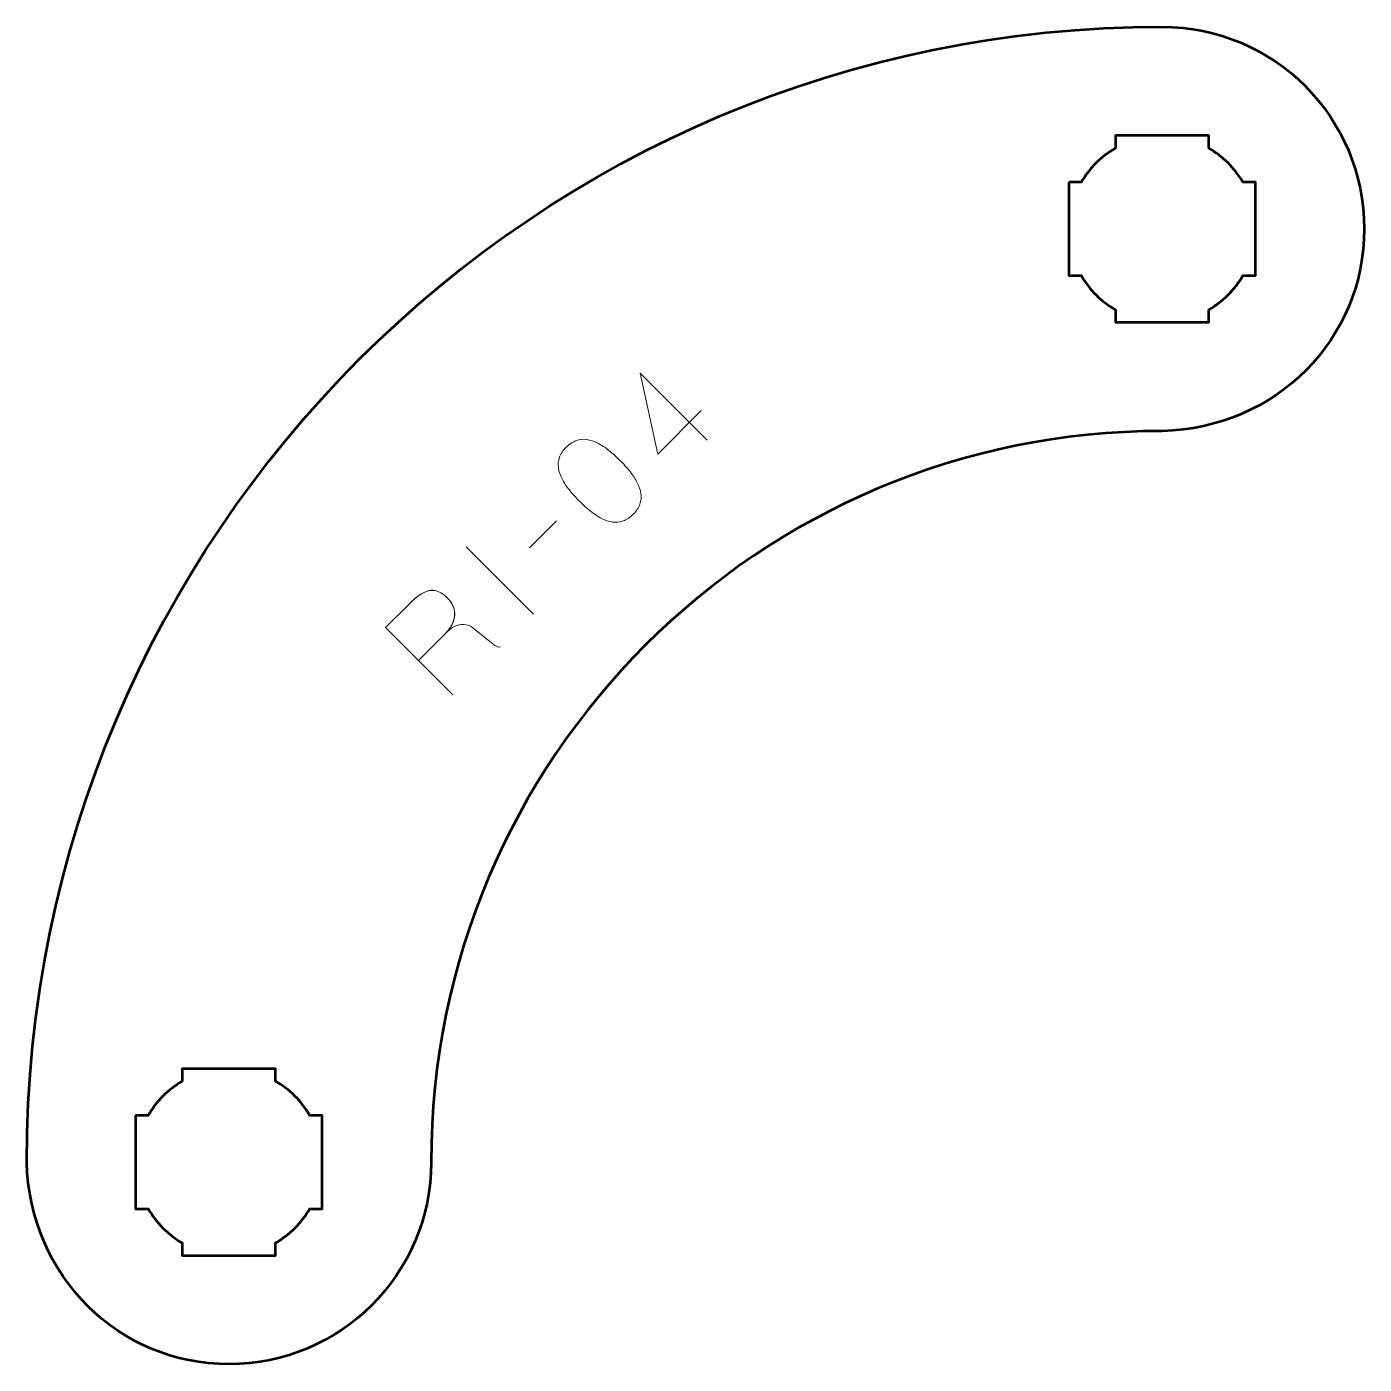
# Model space of a CAD drawing. Header units: centimetres. Extents: x -14.15 to -9.85, y -15.5 to -11.2.
import ezdxf

# ---------------------------------------------------------------- set-up
doc = ezdxf.new("R2010")
doc.units = ezdxf.units.CM
doc.header["$MEASUREMENT"] = 0
doc.layers.add('Layer 1', color=7, linetype='Continuous')

msp = doc.modelspace()

# ---------------------------------------------------------------- linework, layer by layer
at = {"layer": 'Layer 1', "color": 250, "lineweight": 53}
for points, knots in [([(-14.14988, -14.8499), (-14.14067, -15.21806), (-13.85318, -15.49991), (-13.5, -15.49991), (-13.5, -15.49991), (-13.14108, -15.49991), (-12.85, -15.20883), (-12.85, -14.85), (-12.85, -14.85), (-12.85, -13.55235), (-11.79765, -12.5), (-10.5001, -12.4999), (-10.5001, -12.4999), (-10.13194, -12.49069), (-9.85009, -12.2032), (-9.85009, -11.85002), (-9.85009, -11.85002), (-9.85009, -11.4911), (-10.14117, -11.20002), (-10.5, -11.20001), (-10.5, -11.20001), (-12.51549, -11.2), (-14.15, -12.83451), (-14.14988, -14.8499)], [0, 0, 0, 0, 0.1666667, 0.1666667, 0.1666667, 0.1666667, 0.3333333, 0.3333333, 0.3333333, 0.3333333, 0.5, 0.5, 0.5, 0.5, 0.6666667, 0.6666667, 0.6666667, 0.6666667, 0.8333333, 0.8333333, 0.8333333, 0.8333333, 1, 1, 1, 1]), ([(-10.80003, -11.69996), (-10.80003, -11.69996), (-10.75983, -11.69996), (-10.75983, -11.69996), (-10.75983, -11.69996), (-10.7335, -11.65444), (-10.69554, -11.61651), (-10.65003, -11.59018), (-10.65003, -11.59018), (-10.65003, -11.59018), (-10.65003, -11.54996), (-10.65003, -11.54996), (-10.65003, -11.54996), (-10.65003, -11.54996), (-10.35003, -11.54996), (-10.35003, -11.54996), (-10.35003, -11.54996), (-10.35003, -11.54996), (-10.35003, -11.59015), (-10.35003, -11.59015), (-10.35003, -11.59015), (-10.3045, -11.61648), (-10.26651, -11.65443), (-10.24015, -11.69996), (-10.24015, -11.69996), (-10.24015, -11.69996), (-10.20003, -11.69996), (-10.20003, -11.69996), (-10.20003, -11.69996), (-10.20003, -11.69996), (-10.20003, -11.84538), (-10.20003, -11.84538), (-10.20003, -11.84538), (-10.20003, -11.84538), (-10.19997, -11.85003), (-10.19997, -11.85003), (-10.19997, -11.85003), (-10.19997, -11.85003), (-10.20003, -11.85467), (-10.20003, -11.85467), (-10.20003, -11.85467), (-10.20003, -11.85467), (-10.20003, -11.99996), (-10.20003, -11.99996), (-10.20003, -11.99996), (-10.20003, -11.99996), (-10.2401, -11.99996), (-10.2401, -11.99996), (-10.2401, -11.99996), (-10.26645, -12.04553), (-10.30445, -12.08354), (-10.35003, -12.1099), (-10.35003, -12.1099), (-10.35003, -12.1099), (-10.35003, -12.14996), (-10.35003, -12.14996), (-10.35003, -12.14996), (-10.35003, -12.14996), (-10.49331, -12.14996), (-10.49331, -12.14996), (-10.49331, -12.14996), (-10.49331, -12.14996), (-10.49998, -12.15004), (-10.49998, -12.15004), (-10.49998, -12.15004), (-10.49998, -12.15004), (-10.50666, -12.14996), (-10.50666, -12.14996), (-10.50666, -12.14996), (-10.50666, -12.14996), (-10.65003, -12.14996), (-10.65003, -12.14996), (-10.65003, -12.14996), (-10.65003, -12.14996), (-10.65003, -12.10986), (-10.65003, -12.10986), (-10.65003, -12.10986), (-10.69557, -12.0835), (-10.73355, -12.04551), (-10.75988, -11.99996), (-10.75988, -11.99996), (-10.75988, -11.99996), (-10.80003, -11.99996), (-10.80003, -11.99996), (-10.80003, -11.99996), (-10.80003, -11.99996), (-10.80003, -11.69996), (-10.80003, -11.69996)], [0, 0, 0, 0, 0.0454545, 0.0454545, 0.0454545, 0.0454545, 0.0909091, 0.0909091, 0.0909091, 0.0909091, 0.1363636, 0.1363636, 0.1363636, 0.1363636, 0.1818182, 0.1818182, 0.1818182, 0.1818182, 0.2272727, 0.2272727, 0.2272727, 0.2272727, 0.2727273, 0.2727273, 0.2727273, 0.2727273, 0.3181818, 0.3181818, 0.3181818, 0.3181818, 0.3636364, 0.3636364, 0.3636364, 0.3636364, 0.4090909, 0.4090909, 0.4090909, 0.4090909, 0.4545455, 0.4545455, 0.4545455, 0.4545455, 0.5, 0.5, 0.5, 0.5, 0.5454545, 0.5454545, 0.5454545, 0.5454545, 0.5909091, 0.5909091, 0.5909091, 0.5909091, 0.6363636, 0.6363636, 0.6363636, 0.6363636, 0.6818182, 0.6818182, 0.6818182, 0.6818182, 0.7272727, 0.7272727, 0.7272727, 0.7272727, 0.7727273, 0.7727273, 0.7727273, 0.7727273, 0.8181818, 0.8181818, 0.8181818, 0.8181818, 0.8636364, 0.8636364, 0.8636364, 0.8636364, 0.9090909, 0.9090909, 0.9090909, 0.9090909, 0.9545455, 0.9545455, 0.9545455, 0.9545455, 1, 1, 1, 1]), ([(-13.80003, -14.69996), (-13.80003, -14.69996), (-13.75983, -14.69996), (-13.75983, -14.69996), (-13.75983, -14.69996), (-13.7335, -14.65444), (-13.69554, -14.61651), (-13.65003, -14.59018), (-13.65003, -14.59018), (-13.65003, -14.59018), (-13.65003, -14.54996), (-13.65003, -14.54996), (-13.65003, -14.54996), (-13.65003, -14.54996), (-13.35003, -14.54996), (-13.35003, -14.54996), (-13.35003, -14.54996), (-13.35003, -14.54996), (-13.35003, -14.59015), (-13.35003, -14.59015), (-13.35003, -14.59015), (-13.3045, -14.61648), (-13.26651, -14.65443), (-13.24015, -14.69996), (-13.24015, -14.69996), (-13.24015, -14.69996), (-13.20003, -14.69996), (-13.20003, -14.69996), (-13.20003, -14.69996), (-13.20003, -14.69996), (-13.20003, -14.84538), (-13.20003, -14.84538), (-13.20003, -14.84538), (-13.20003, -14.84538), (-13.19997, -14.85003), (-13.19997, -14.85003), (-13.19997, -14.85003), (-13.19997, -14.85003), (-13.20003, -14.85467), (-13.20003, -14.85467), (-13.20003, -14.85467), (-13.20003, -14.85467), (-13.20003, -14.99996), (-13.20003, -14.99996), (-13.20003, -14.99996), (-13.20003, -14.99996), (-13.2401, -14.99996), (-13.2401, -14.99996), (-13.2401, -14.99996), (-13.26645, -15.04553), (-13.30445, -15.08354), (-13.35003, -15.1099), (-13.35003, -15.1099), (-13.35003, -15.1099), (-13.35003, -15.14996), (-13.35003, -15.14996), (-13.35003, -15.14996), (-13.35003, -15.14996), (-13.49331, -15.14996), (-13.49331, -15.14996), (-13.49331, -15.14996), (-13.49331, -15.14996), (-13.49998, -15.15004), (-13.49998, -15.15004), (-13.49998, -15.15004), (-13.49998, -15.15004), (-13.50666, -15.14996), (-13.50666, -15.14996), (-13.50666, -15.14996), (-13.50666, -15.14996), (-13.65003, -15.14996), (-13.65003, -15.14996), (-13.65003, -15.14996), (-13.65003, -15.14996), (-13.65003, -15.10986), (-13.65003, -15.10986), (-13.65003, -15.10986), (-13.69557, -15.0835), (-13.73355, -15.04551), (-13.75988, -14.99996), (-13.75988, -14.99996), (-13.75988, -14.99996), (-13.80003, -14.99996), (-13.80003, -14.99996), (-13.80003, -14.99996), (-13.80003, -14.99996), (-13.80003, -14.69996), (-13.80003, -14.69996)], [0, 0, 0, 0, 0.0454545, 0.0454545, 0.0454545, 0.0454545, 0.0909091, 0.0909091, 0.0909091, 0.0909091, 0.1363636, 0.1363636, 0.1363636, 0.1363636, 0.1818182, 0.1818182, 0.1818182, 0.1818182, 0.2272727, 0.2272727, 0.2272727, 0.2272727, 0.2727273, 0.2727273, 0.2727273, 0.2727273, 0.3181818, 0.3181818, 0.3181818, 0.3181818, 0.3636364, 0.3636364, 0.3636364, 0.3636364, 0.4090909, 0.4090909, 0.4090909, 0.4090909, 0.4545455, 0.4545455, 0.4545455, 0.4545455, 0.5, 0.5, 0.5, 0.5, 0.5454545, 0.5454545, 0.5454545, 0.5454545, 0.5909091, 0.5909091, 0.5909091, 0.5909091, 0.6363636, 0.6363636, 0.6363636, 0.6363636, 0.6818182, 0.6818182, 0.6818182, 0.6818182, 0.7272727, 0.7272727, 0.7272727, 0.7272727, 0.7727273, 0.7727273, 0.7727273, 0.7727273, 0.8181818, 0.8181818, 0.8181818, 0.8181818, 0.8636364, 0.8636364, 0.8636364, 0.8636364, 0.9090909, 0.9090909, 0.9090909, 0.9090909, 0.9545455, 0.9545455, 0.9545455, 0.9545455, 1, 1, 1, 1])]:
    msp.add_open_spline(points, degree=3, knots=knots, dxfattribs=at)
at = {"layer": 'Layer 1', "color": 30, "lineweight": 9}
for points, knots in [([(-11.9624, -12.52941), (-11.9624, -12.52941), (-12.17823, -12.31358), (-12.17823, -12.31358), (-12.17823, -12.31358), (-12.17823, -12.31358), (-12.12164, -12.57372), (-12.12164, -12.57372), (-12.12164, -12.57372), (-12.12164, -12.57372), (-11.98159, -12.43367), (-11.98159, -12.43367), (-11.98159, -12.43367), (-11.98159, -12.43367), (-12.12164, -12.57372), (-12.12164, -12.57372), (-12.12164, -12.57372), (-12.12164, -12.57372), (-12.17823, -12.31358), (-12.17823, -12.31358), (-12.17823, -12.31358), (-12.17823, -12.31358), (-11.9624, -12.52941), (-11.9624, -12.52941)], [0, 0, 0, 0, 0.1666667, 0.1666667, 0.1666667, 0.1666667, 0.3333333, 0.3333333, 0.3333333, 0.3333333, 0.5, 0.5, 0.5, 0.5, 0.6666667, 0.6666667, 0.6666667, 0.6666667, 0.8333333, 0.8333333, 0.8333333, 0.8333333, 1, 1, 1, 1]), ([(-12.2004, -12.76741), (-12.18996, -12.75684), (-12.18276, -12.74605), (-12.17888, -12.73489), (-12.17888, -12.73489), (-12.17493, -12.72381), (-12.17381, -12.71245), (-12.17543, -12.70088), (-12.17543, -12.70088), (-12.17704, -12.68939), (-12.18093, -12.67767), (-12.18706, -12.66589), (-12.18706, -12.66589), (-12.19313, -12.65404), (-12.20096, -12.64219), (-12.21056, -12.63019), (-12.21056, -12.63019), (-12.22009, -12.61826), (-12.23088, -12.60634), (-12.24288, -12.59442), (-12.24288, -12.59442), (-12.2548, -12.58242), (-12.26666, -12.5717), (-12.27858, -12.56217), (-12.27858, -12.56217), (-12.2905, -12.55258), (-12.30242, -12.54475), (-12.31421, -12.53867), (-12.31421, -12.53867), (-12.32606, -12.53253), (-12.33777, -12.52866), (-12.34934, -12.52704), (-12.34934, -12.52704), (-12.36091, -12.52541), (-12.37228, -12.52647), (-12.38335, -12.53036), (-12.38335, -12.53036), (-12.3945, -12.53431), (-12.40537, -12.54143), (-12.41595, -12.55187), (-12.41595, -12.55187), (-12.42639, -12.56245), (-12.43351, -12.57325), (-12.43739, -12.5844), (-12.43739, -12.5844), (-12.44128, -12.59555), (-12.44241, -12.60691), (-12.44078, -12.61848), (-12.44078, -12.61848), (-12.43916, -12.63005), (-12.43528, -12.64175), (-12.42915, -12.65354), (-12.42915, -12.65354), (-12.423, -12.6654), (-12.41517, -12.67725), (-12.40565, -12.68924), (-12.40565, -12.68924), (-12.39612, -12.70117), (-12.38533, -12.71302), (-12.3734, -12.72487), (-12.3734, -12.72487), (-12.36148, -12.73694), (-12.34956, -12.74766), (-12.33763, -12.75726), (-12.33763, -12.75726), (-12.32563, -12.76686), (-12.31378, -12.77469), (-12.30193, -12.78076), (-12.30193, -12.78076), (-12.29015, -12.78689), (-12.27844, -12.79078), (-12.26694, -12.79239), (-12.26694, -12.79239), (-12.25537, -12.79402), (-12.24401, -12.79282), (-12.23293, -12.78894), (-12.23293, -12.78894), (-12.22178, -12.78506), (-12.21091, -12.77786), (-12.2004, -12.76741)], [0, 0, 0, 0, 0.05, 0.05, 0.05, 0.05, 0.1, 0.1, 0.1, 0.1, 0.15, 0.15, 0.15, 0.15, 0.2, 0.2, 0.2, 0.2, 0.25, 0.25, 0.25, 0.25, 0.3, 0.3, 0.3, 0.3, 0.35, 0.35, 0.35, 0.35, 0.4, 0.4, 0.4, 0.4, 0.45, 0.45, 0.45, 0.45, 0.5, 0.5, 0.5, 0.5, 0.55, 0.55, 0.55, 0.55, 0.6, 0.6, 0.6, 0.6, 0.65, 0.65, 0.65, 0.65, 0.7, 0.7, 0.7, 0.7, 0.75, 0.75, 0.75, 0.75, 0.8, 0.8, 0.8, 0.8, 0.85, 0.85, 0.85, 0.85, 0.9, 0.9, 0.9, 0.9, 0.95, 0.95, 0.95, 0.95, 1, 1, 1, 1]), ([(-12.2004, -12.76741), (-12.18996, -12.75684), (-12.18276, -12.74605), (-12.17888, -12.73489), (-12.17888, -12.73489), (-12.17493, -12.72381), (-12.17381, -12.71245), (-12.17543, -12.70088), (-12.17543, -12.70088), (-12.17704, -12.68939), (-12.18093, -12.67767), (-12.18706, -12.66589), (-12.18706, -12.66589), (-12.19313, -12.65404), (-12.20096, -12.64219), (-12.21056, -12.63019), (-12.21056, -12.63019), (-12.22009, -12.61826), (-12.23088, -12.60634), (-12.24288, -12.59442), (-12.24288, -12.59442), (-12.2548, -12.58242), (-12.26666, -12.5717), (-12.27858, -12.56217), (-12.27858, -12.56217), (-12.2905, -12.55258), (-12.30242, -12.54475), (-12.31421, -12.53867), (-12.31421, -12.53867), (-12.32606, -12.53253), (-12.33777, -12.52866), (-12.34934, -12.52704), (-12.34934, -12.52704), (-12.36091, -12.52541), (-12.37228, -12.52647), (-12.38335, -12.53036), (-12.38335, -12.53036), (-12.3945, -12.53431), (-12.40537, -12.54143), (-12.41595, -12.55187), (-12.41595, -12.55187), (-12.42639, -12.56245), (-12.43351, -12.57325), (-12.43739, -12.5844), (-12.43739, -12.5844), (-12.44128, -12.59555), (-12.44241, -12.60691), (-12.44078, -12.61848), (-12.44078, -12.61848), (-12.43916, -12.63005), (-12.43528, -12.64175), (-12.42915, -12.65354), (-12.42915, -12.65354), (-12.423, -12.6654), (-12.41517, -12.67725), (-12.40565, -12.68924), (-12.40565, -12.68924), (-12.39612, -12.70117), (-12.38533, -12.71302), (-12.3734, -12.72487), (-12.3734, -12.72487), (-12.36148, -12.73694), (-12.34956, -12.74766), (-12.33763, -12.75726), (-12.33763, -12.75726), (-12.32563, -12.76686), (-12.31378, -12.77469), (-12.30193, -12.78076), (-12.30193, -12.78076), (-12.29015, -12.78689), (-12.27844, -12.79078), (-12.26694, -12.79239), (-12.26694, -12.79239), (-12.25537, -12.79402), (-12.24401, -12.79282), (-12.23293, -12.78894), (-12.23293, -12.78894), (-12.22178, -12.78506), (-12.21091, -12.77786), (-12.2004, -12.76741)], [0, 0, 0, 0, 0.05, 0.05, 0.05, 0.05, 0.1, 0.1, 0.1, 0.1, 0.15, 0.15, 0.15, 0.15, 0.2, 0.2, 0.2, 0.2, 0.25, 0.25, 0.25, 0.25, 0.3, 0.3, 0.3, 0.3, 0.35, 0.35, 0.35, 0.35, 0.4, 0.4, 0.4, 0.4, 0.45, 0.45, 0.45, 0.45, 0.5, 0.5, 0.5, 0.5, 0.55, 0.55, 0.55, 0.55, 0.6, 0.6, 0.6, 0.6, 0.65, 0.65, 0.65, 0.65, 0.7, 0.7, 0.7, 0.7, 0.75, 0.75, 0.75, 0.75, 0.8, 0.8, 0.8, 0.8, 0.85, 0.85, 0.85, 0.85, 0.9, 0.9, 0.9, 0.9, 0.95, 0.95, 0.95, 0.95, 1, 1, 1, 1]), ([(-12.53413, -12.87544), (-12.53413, -12.87544), (-12.44707, -12.78837), (-12.44707, -12.78837), (-12.44707, -12.78837), (-12.44707, -12.78837), (-12.53413, -12.87544), (-12.53413, -12.87544)], [0, 0, 0, 0, 0.5, 0.5, 0.5, 0.5, 1, 1, 1, 1]), ([(-12.52101, -13.08803), (-12.52101, -13.08803), (-12.73684, -12.8722), (-12.73684, -12.8722), (-12.73684, -12.8722), (-12.73684, -12.8722), (-12.52101, -13.08803), (-12.52101, -13.08803)], [0, 0, 0, 0, 0.5, 0.5, 0.5, 0.5, 1, 1, 1, 1]), ([(-12.78054, -13.34756), (-12.78054, -13.34756), (-12.99637, -13.13173), (-12.99637, -13.13173), (-12.99637, -13.13173), (-12.99637, -13.13173), (-12.91763, -13.05299), (-12.91763, -13.05299), (-12.91763, -13.05299), (-12.90387, -13.0393), (-12.89153, -13.02922), (-12.88052, -13.02272), (-12.88052, -13.02272), (-12.86951, -13.01616), (-12.85942, -13.01256), (-12.85032, -13.01179), (-12.85032, -13.01179), (-12.84122, -13.01108), (-12.83268, -13.01263), (-12.82478, -13.01645), (-12.82478, -13.01645), (-12.81681, -13.02026), (-12.80904, -13.02562), (-12.8015, -13.0326), (-12.8015, -13.0326), (-12.79535, -13.03818), (-12.79007, -13.04438), (-12.78562, -13.05109), (-12.78562, -13.05109), (-12.78118, -13.05785), (-12.77793, -13.06513), (-12.77596, -13.07282), (-12.77596, -13.07282), (-12.77391, -13.08058), (-12.77349, -13.08876), (-12.77461, -13.09737), (-12.77461, -13.09737), (-12.77575, -13.10591), (-12.77878, -13.11487), (-12.78386, -13.12411), (-12.78386, -13.12411), (-12.78886, -13.13335), (-12.79628, -13.14288), (-12.80595, -13.15268), (-12.80595, -13.15268), (-12.80595, -13.15268), (-12.89068, -13.23735), (-12.89068, -13.23735), (-12.89068, -13.23735), (-12.89068, -13.23735), (-12.80595, -13.15268), (-12.80595, -13.15268), (-12.80595, -13.15268), (-12.79409, -13.14061), (-12.78569, -13.12897), (-12.78082, -13.11762), (-12.78082, -13.11762), (-12.77589, -13.10626), (-12.77377, -13.09539), (-12.7744, -13.08509), (-12.7744, -13.08509), (-12.77504, -13.0748), (-12.77786, -13.06527), (-12.78265, -13.05638), (-12.78265, -13.05638), (-12.78753, -13.04756), (-12.79381, -13.03958), (-12.8015, -13.0326), (-12.8015, -13.0326), (-12.80904, -13.02562), (-12.81688, -13.02033), (-12.82492, -13.01659), (-12.82492, -13.01659), (-12.83297, -13.01291), (-12.84157, -13.0115), (-12.85082, -13.01228), (-12.85082, -13.01228), (-12.85998, -13.01306), (-12.87007, -13.01673), (-12.88101, -13.02321), (-12.88101, -13.02321), (-12.89202, -13.0297), (-12.90423, -13.03958), (-12.91763, -13.05299), (-12.91763, -13.05299), (-12.91763, -13.05299), (-12.99637, -13.13173), (-12.99637, -13.13173), (-12.99637, -13.13173), (-12.99637, -13.13173), (-12.78054, -13.34756), (-12.78054, -13.34756)], [0, 0, 0, 0, 0.0434783, 0.0434783, 0.0434783, 0.0434783, 0.0869565, 0.0869565, 0.0869565, 0.0869565, 0.1304348, 0.1304348, 0.1304348, 0.1304348, 0.173913, 0.173913, 0.173913, 0.173913, 0.2173913, 0.2173913, 0.2173913, 0.2173913, 0.2608696, 0.2608696, 0.2608696, 0.2608696, 0.3043478, 0.3043478, 0.3043478, 0.3043478, 0.3478261, 0.3478261, 0.3478261, 0.3478261, 0.3913043, 0.3913043, 0.3913043, 0.3913043, 0.4347826, 0.4347826, 0.4347826, 0.4347826, 0.4782609, 0.4782609, 0.4782609, 0.4782609, 0.5217391, 0.5217391, 0.5217391, 0.5217391, 0.5652174, 0.5652174, 0.5652174, 0.5652174, 0.6086957, 0.6086957, 0.6086957, 0.6086957, 0.6521739, 0.6521739, 0.6521739, 0.6521739, 0.6956522, 0.6956522, 0.6956522, 0.6956522, 0.7391304, 0.7391304, 0.7391304, 0.7391304, 0.7826087, 0.7826087, 0.7826087, 0.7826087, 0.826087, 0.826087, 0.826087, 0.826087, 0.8695652, 0.8695652, 0.8695652, 0.8695652, 0.9130435, 0.9130435, 0.9130435, 0.9130435, 0.9565217, 0.9565217, 0.9565217, 0.9565217, 1, 1, 1, 1]), ([(-12.62694, -13.19396), (-12.6304, -13.19452), (-12.63365, -13.19424), (-12.63682, -13.19333), (-12.63682, -13.19333), (-12.63993, -13.19233), (-12.64275, -13.19107), (-12.64514, -13.18952), (-12.64514, -13.18952), (-12.64755, -13.18796), (-12.64938, -13.18655), (-12.65058, -13.18528), (-12.65058, -13.18528), (-12.65058, -13.18528), (-12.71048, -13.13617), (-12.71048, -13.13617), (-12.71048, -13.13617), (-12.71888, -13.12897), (-12.72804, -13.12432), (-12.73793, -13.12241), (-12.73793, -13.12241), (-12.74781, -13.12044), (-12.7581, -13.12157), (-12.7689, -13.12574), (-12.7689, -13.12574), (-12.77969, -13.12989), (-12.79063, -13.13744), (-12.80178, -13.14845), (-12.80178, -13.14845), (-12.79063, -13.13744), (-12.77969, -13.12989), (-12.7689, -13.12574), (-12.7689, -13.12574), (-12.7581, -13.12157), (-12.74781, -13.12044), (-12.73793, -13.12241), (-12.73793, -13.12241), (-12.72804, -13.12432), (-12.71888, -13.12897), (-12.71048, -13.13617), (-12.71048, -13.13617), (-12.71048, -13.13617), (-12.65058, -13.18528), (-12.65058, -13.18528), (-12.65058, -13.18528), (-12.64938, -13.18655), (-12.64755, -13.18796), (-12.64514, -13.18952), (-12.64514, -13.18952), (-12.64275, -13.19107), (-12.63993, -13.19233), (-12.63682, -13.19333), (-12.63682, -13.19333), (-12.63365, -13.19424), (-12.6304, -13.19452), (-12.62694, -13.19396)], [0, 0, 0, 0, 0.0714286, 0.0714286, 0.0714286, 0.0714286, 0.1428571, 0.1428571, 0.1428571, 0.1428571, 0.2142857, 0.2142857, 0.2142857, 0.2142857, 0.2857143, 0.2857143, 0.2857143, 0.2857143, 0.3571429, 0.3571429, 0.3571429, 0.3571429, 0.4285714, 0.4285714, 0.4285714, 0.4285714, 0.5, 0.5, 0.5, 0.5, 0.5714286, 0.5714286, 0.5714286, 0.5714286, 0.6428571, 0.6428571, 0.6428571, 0.6428571, 0.7142857, 0.7142857, 0.7142857, 0.7142857, 0.7857143, 0.7857143, 0.7857143, 0.7857143, 0.8571429, 0.8571429, 0.8571429, 0.8571429, 0.9285714, 0.9285714, 0.9285714, 0.9285714, 1, 1, 1, 1])]:
    msp.add_open_spline(points, degree=3, knots=knots, dxfattribs=at)

doc.saveas('drawing.dxf')
